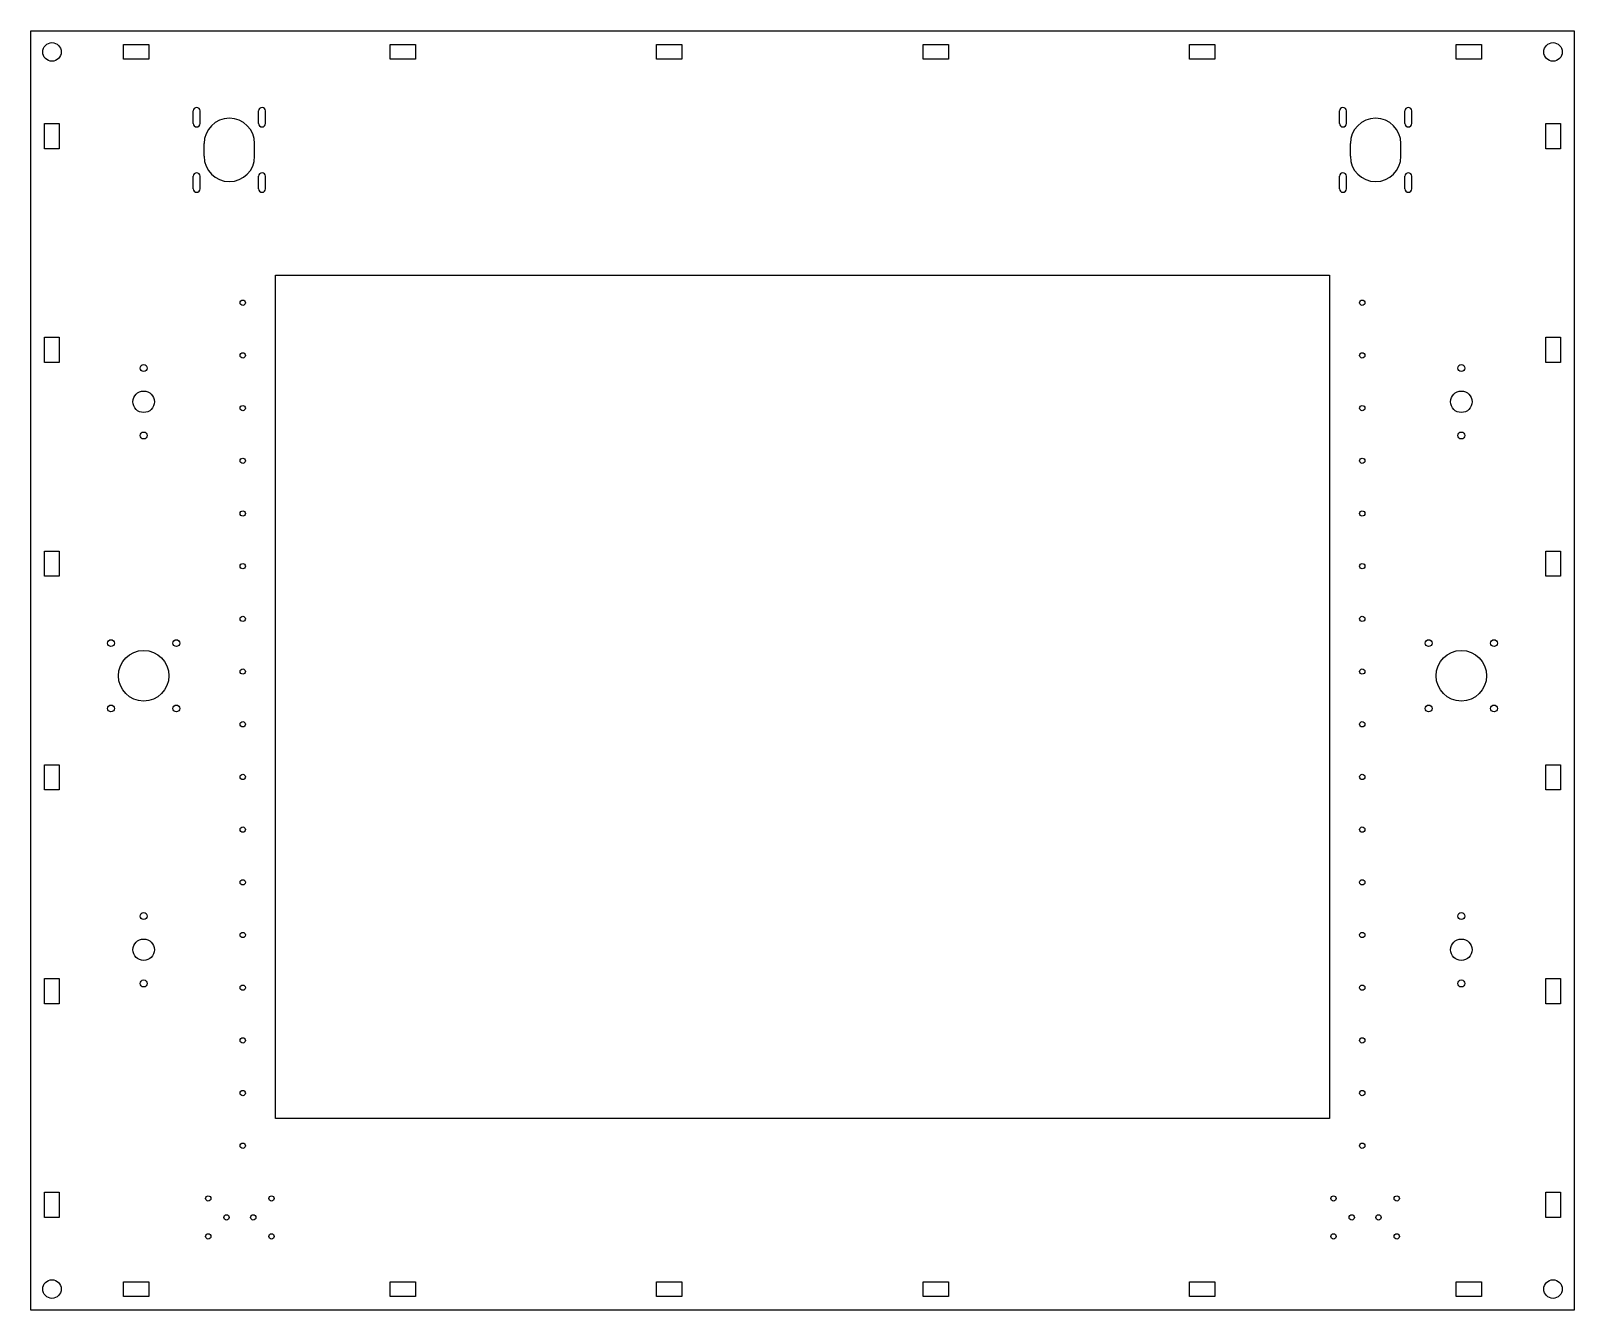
# Model space of a CAD drawing. Extents: x -366 to 366, y -291 to 316.
import ezdxf

# ---------------------------------------------------------------- set-up
doc = ezdxf.new("R2010")
doc.units = 0
doc.layers.get('0').update_dxf_attribs({"linetype": 'continuous'})

# ---------------------------------------------------------------- blocks, each defined once
blk = doc.blocks.new('LINEARPATTERN002')
at = {"color": 0}
for p, q in [((-366, 316), (366, 316)), ((-366, -291), (-366, 316)), ((366, 316), (366, -291)), ((-322, 309.5), (-310, 309.5)), ((-322, 302.5), (-322, 309.5)), ((-310, 309.5), (-310, 302.5)), ((-195.6, 302.5), (-195.6, 309.5)), ((-195.6, 309.5), (-183.6, 309.5)), ((-183.6, 309.5), (-183.6, 302.5)), ((-69.2, 302.5), (-69.2, 309.5)), ((-69.2, 309.5), (-57.2, 309.5)), ((-57.2, 309.5), (-57.2, 302.5)), ((57.2, 309.5), (69.2, 309.5)), ((57.2, 302.5), (57.2, 309.5)), ((69.2, 309.5), (69.2, 302.5)), ((183.6, 302.5), (183.6, 309.5)), ((183.6, 309.5), (195.6, 309.5)), ((195.6, 309.5), (195.6, 302.5)), ((310, 309.5), (322, 309.5)), ((310, 302.5), (310, 309.5)), ((322, 309.5), (322, 302.5)), ((-310, 302.5), (-322, 302.5)), ((-183.6, 302.5), (-195.6, 302.5)), ((-57.2, 302.5), (-69.2, 302.5)), ((69.2, 302.5), (57.2, 302.5)), ((195.6, 302.5), (183.6, 302.5)), ((322, 302.5), (310, 302.5)), ((-359.5, 272), (-352.5, 272)), ((-359.5, 260), (-359.5, 272)), ((-352.5, 272), (-352.5, 260)), ((-288.95, 272), (-288.95, 278)), ((-285.75, 272), (-285.75, 278)), ((-257.95, 272), (-257.95, 278)), ((-254.75, 272), (-254.75, 278)), ((254.75, 272), (254.75, 278)), ((257.95, 272), (257.95, 278)), ((285.75, 272), (285.75, 278)), ((288.95, 272), (288.95, 278)), ((352.5, 260), (352.5, 272)), ((352.5, 272), (359.5, 272)), ((359.5, 272), (359.5, 260)), ((-352.5, 260), (-359.5, 260)), ((-283.85, 256.5), (-283.85, 262.5)), ((-259.85, 256.5), (-259.85, 262.5)), ((259.85, 256.5), (259.85, 262.5)), ((283.85, 256.5), (283.85, 262.5)), ((359.5, 260), (352.5, 260)), ((-288.95, 241), (-288.95, 247)), ((-285.75, 241), (-285.75, 247)), ((-257.95, 241), (-257.95, 247)), ((-254.75, 241), (-254.75, 247)), ((254.75, 241), (254.75, 247)), ((257.95, 241), (257.95, 247)), ((285.75, 241), (285.75, 247)), ((288.95, 241), (288.95, 247)), ((-250, 200), (250, 200)), ((-250, -200), (-250, 200)), ((250, 200), (250, -200)), ((-359.5, 158.6), (-359.5, 170.6)), ((-359.5, 170.6), (-352.5, 170.6)), ((-352.5, 170.6), (-352.5, 158.6)), ((352.5, 158.6), (352.5, 170.6)), ((352.5, 170.6), (359.5, 170.6)), ((359.5, 170.6), (359.5, 158.6)), ((-352.5, 158.6), (-359.5, 158.6)), ((359.5, 158.6), (352.5, 158.6)), ((-359.5, 69.2), (-352.5, 69.2)), ((-359.5, 57.2), (-359.5, 69.2)), ((-352.5, 69.2), (-352.5, 57.2)), ((352.5, 57.2), (352.5, 69.2)), ((352.5, 69.2), (359.5, 69.2)), ((359.5, 69.2), (359.5, 57.2)), ((-352.5, 57.2), (-359.5, 57.2)), ((359.5, 57.2), (352.5, 57.2)), ((-359.5, -44.2), (-359.5, -32.2)), ((-359.5, -32.2), (-352.5, -32.2)), ((-352.5, -32.2), (-352.5, -44.2)), ((352.5, -44.2), (352.5, -32.2)), ((352.5, -32.2), (359.5, -32.2)), ((359.5, -32.2), (359.5, -44.2)), ((-352.5, -44.2), (-359.5, -44.2)), ((359.5, -44.2), (352.5, -44.2)), ((-359.5, -133.6), (-352.5, -133.6)), ((-359.5, -145.6), (-359.5, -133.6)), ((-352.5, -133.6), (-352.5, -145.6)), ((352.5, -145.6), (352.5, -133.6)), ((352.5, -133.6), (359.5, -133.6)), ((359.5, -133.6), (359.5, -145.6)), ((-352.5, -145.6), (-359.5, -145.6)), ((359.5, -145.6), (352.5, -145.6)), ((250, -200), (-250, -200)), ((-359.5, -247), (-359.5, -235)), ((-359.5, -235), (-352.5, -235)), ((-352.5, -235), (-352.5, -247)), ((352.5, -247), (352.5, -235)), ((352.5, -235), (359.5, -235)), ((359.5, -235), (359.5, -247)), ((-352.5, -247), (-359.5, -247)), ((359.5, -247), (352.5, -247)), ((-322, -277.5), (-310, -277.5)), ((-322, -284.5), (-322, -277.5)), ((-310, -277.5), (-310, -284.5)), ((-195.6, -277.5), (-183.6, -277.5)), ((-195.6, -284.5), (-195.6, -277.5)), ((-183.6, -277.5), (-183.6, -284.5)), ((-69.2, -277.5), (-57.2, -277.5)), ((-69.2, -284.5), (-69.2, -277.5)), ((-57.2, -277.5), (-57.2, -284.5)), ((57.2, -284.5), (57.2, -277.5)), ((57.2, -277.5), (69.2, -277.5)), ((69.2, -277.5), (69.2, -284.5)), ((183.6, -284.5), (183.6, -277.5)), ((183.6, -277.5), (195.6, -277.5)), ((195.6, -277.5), (195.6, -284.5)), ((310, -277.5), (322, -277.5)), ((310, -284.5), (310, -277.5)), ((322, -277.5), (322, -284.5)), ((-310, -284.5), (-322, -284.5)), ((-183.6, -284.5), (-195.6, -284.5)), ((-57.2, -284.5), (-69.2, -284.5)), ((69.2, -284.5), (57.2, -284.5)), ((195.6, -284.5), (183.6, -284.5)), ((322, -284.5), (310, -284.5)), ((366, -291), (-366, -291))]:
    blk.add_line(p, q, dxfattribs=at)
for centre, radius in [((-356, 306), 4.4), ((356, 306), 4.4), ((-265.5, 187), 1.25), ((265.5, 187), 1.25), ((-265.5, 162), 1.25), ((265.5, 162), 1.25), ((-312.5, 156), 1.65), ((312.5, 156), 1.65), ((-312.5, 140), 5.1), ((312.5, 140), 5.1), ((-265.5, 137), 1.25), ((265.5, 137), 1.25), ((-312.5, 124), 1.65), ((312.5, 124), 1.65), ((-265.5, 112), 1.25), ((265.5, 112), 1.25), ((-265.5, 87), 1.25), ((265.5, 87), 1.25), ((-265.5, 62), 1.25), ((265.5, 62), 1.25), ((-265.5, 37), 1.25), ((265.5, 37), 1.25), ((-328, 25.5), 1.6), ((-312.5, 10), 12), ((-297, 25.5), 1.6), ((297, 25.5), 1.6), ((312.5, 10), 12), ((328, 25.5), 1.6), ((-265.5, 12), 1.25), ((265.5, 12), 1.25), ((-328, -5.5), 1.6), ((-297, -5.5), 1.6), ((297, -5.5), 1.6), ((328, -5.5), 1.6), ((-265.5, -13), 1.25), ((265.5, -13), 1.25), ((-265.5, -38), 1.25), ((265.5, -38), 1.25), ((-265.5, -63), 1.25), ((265.5, -63), 1.25), ((-265.5, -88), 1.25), ((265.5, -88), 1.25), ((-312.5, -104), 1.65), ((312.5, -104), 1.65), ((-312.5, -120), 5.1), ((-265.5, -113), 1.25), ((265.5, -113), 1.25), ((312.5, -120), 5.1), ((-312.5, -136), 1.65), ((-265.5, -138), 1.25), ((265.5, -138), 1.25), ((312.5, -136), 1.65), ((-265.5, -163), 1.25), ((265.5, -163), 1.25), ((-265.5, -188), 1.25), ((265.5, -188), 1.25), ((-265.5, -213), 1.25), ((265.5, -213), 1.25), ((-281.85, -238), 1.25), ((-251.85, -238), 1.25), ((251.85, -238), 1.25), ((281.85, -238), 1.25), ((-273.2, -247), 1.25), ((-260.5, -247), 1.25), ((260.5, -247), 1.25), ((273.2, -247), 1.25), ((-281.85, -256), 1.25), ((-251.85, -256), 1.25), ((251.85, -256), 1.25), ((281.85, -256), 1.25), ((-356, -281), 4.4), ((356, -281), 4.4)]:
    blk.add_circle(centre, radius, dxfattribs=at)
for centre, radius, start, end in [((-287.35, 278), 1.6, 0, -180), ((-256.35, 278), 1.6, 0, -180), ((256.35, 278), 1.6, 0, -180), ((287.35, 278), 1.6, 0, -180), ((-287.35, 272), 1.6, 180, 0), ((-271.85, 262.5), 12, 0, -180), ((-256.35, 272), 1.6, 180, 0), ((256.35, 272), 1.6, 180, 0), ((271.85, 262.5), 12, 0, -180), ((287.35, 272), 1.6, 180, 0), ((-271.85, 256.5), 12, -180, 0), ((271.85, 256.5), 12, 180, 0), ((-287.35, 247), 1.6, 0, -180), ((-256.35, 247), 1.6, 0, -180), ((256.35, 247), 1.6, 0, -180), ((287.35, 247), 1.6, 0, -180), ((-287.35, 241), 1.6, 180, 0), ((-256.35, 241), 1.6, 180, 0), ((256.35, 241), 1.6, 180, 0), ((287.35, 241), 1.6, 180, 0)]:
    blk.add_arc(centre, radius, start, end, dxfattribs=at)

msp = doc.modelspace()

# ---------------------------------------------------------------- block references
at = {"color": 0}
msp.add_blockref('LINEARPATTERN002', (0, 0), dxfattribs=at)

doc.saveas('drawing.dxf')
